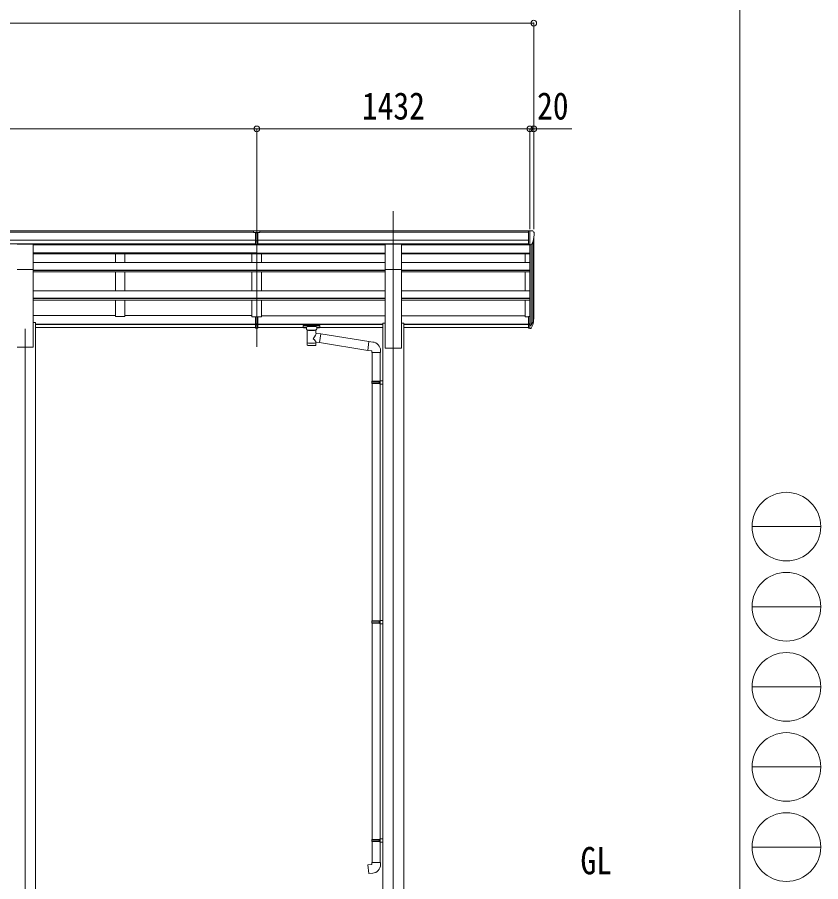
# Model space of a CAD drawing. Units: millimetres at full size, sheet at 1:30. Extents: x -8385 to 8479, y -5853 to 5787.
# Drawn here: x 4267 to 8479, y -2944 to 1588 of the extents above; entities that cross this region are included whole.
import ezdxf
from ezdxf.enums import TextEntityAlignment as Align

# ---------------------------------------------------------------- set-up
doc = ezdxf.new("R2010")
doc.units = ezdxf.units.MM
doc.header["$LTSCALE"] = 30
doc.header["$PDMODE"] = 32
doc.header["$PDSIZE"] = 30
for name, color, linetype, lineweight in [('0-0_0', 7, 'Continuous', 9), ('0-1_本体', 4, 'Continuous', 9), ('0-2_部品', 7, 'Continuous', 9), ('0-8_PARTS2', 2, 'Continuous', 9), ('0-A_寸法', 6, 'Continuous', 9), ('F-0_240', 7, 'Continuous', 9)]:
    doc.layers.add(name, color=color, linetype=linetype, lineweight=lineweight)
doc.styles.add('ＭＳ ゴシック', font='')
doc.styles.get('ＭＳ ゴシック').set_extended_font_data('MS Gothic')

msp = doc.modelspace()

# ---------------------------------------------------------------- linework, layer by layer
at = {"layer": '0-1_本体'}
for p, q in [((-199.37, 467.51), (5505.63, 467.51)), ((-199.37, 462.15), (5505.63, 462.15)), ((5538.63, 467.51), (6947.63, 467.51)), ((5538.63, 462.15), (6947.63, 462.15)), ((-199.37, 418.63), (5515.63, 418.63)), ((5528.63, 418.63), (6947.63, 418.63)), ((6969.85, 410.96), (6969.85, -7.6)), ((6974.13, 14.4), (6974.13, 429.76)), ((-199.37, 400.96), (5515.63, 400.96)), ((4350.63, 398.47), (5515.63, 398.47)), ((4350.63, 395.63), (5522.13, 395.63)), ((4781.13, 398.47), (4781.13, 395.63)), ((4831.13, 398.47), (4831.13, 395.63)), ((5497.13, 398.47), (5497.13, 395.47)), ((5522.13, 348.08), (5522.13, 395.63)), ((5522.13, 395.63), (6195.63, 395.63)), ((5528.63, 400.96), (6947.63, 400.96)), ((5528.63, 398.47), (6195.63, 398.47)), ((5547.13, 398.47), (5547.13, 395.47)), ((6280.63, 398.47), (6947.63, 398.47)), ((6280.63, 395.44), (6954.13, 395.44)), ((6929.13, 398.47), (6929.13, 395.44)), ((6954.13, 395.13), (6954.13, 18.83)), ((6960.13, 395.61), (6960.13, -25.6)), ((4350.63, 353.68), (5522.13, 353.68)), ((4350.63, 351.98), (5522.13, 351.98)), ((4350.63, 348.2), (5522.13, 348.2)), ((4781.13, 348.2), (4781.13, 302.77)), ((4831.13, 348.2), (4831.13, 302.77)), ((5497.13, 347.88), (5497.13, 302.73)), ((5522.13, 351.98), (6195.63, 351.98)), ((5522.13, 348.2), (6195.63, 348.2)), ((5547.13, 348.2), (5547.13, 302.74)), ((6280.63, 351.97), (6954.13, 351.97)), ((6280.63, 348.2), (6954.13, 348.2)), ((6929.13, 347.21), (6929.13, 301.74)), ((4350.63, 302.77), (5522.13, 302.77)), ((5522.13, 253.63), (5522.13, 302.77)), ((5522.13, 302.77), (6195.63, 302.77)), ((6195.63, -146.48), (6195.63, 309.15)), ((6280.63, -146.48), (6280.63, 309.15)), ((6280.63, 302.77), (6954.13, 302.77)), ((4350.63, -142.02), (4350.63, 264.93)), ((4350.63, 262.19), (5522.13, 262.19)), ((4350.63, 260.5), (5522.13, 260.5)), ((4781.13, 253.63), (4781.13, 154.53)), ((4831.13, 253.63), (4831.13, 154.53)), ((5497.13, 252.72), (5497.13, 154.4)), ((5522.13, 262.19), (6195.63, 262.19)), ((5522.13, 260.5), (6195.63, 260.5)), ((5522.13, 253.63), (6195.63, 253.63)), ((5547.13, 252.72), (5547.13, 154.4)), ((6280.63, 262.19), (6954.13, 262.19)), ((6280.63, 260.5), (6954.13, 260.5)), ((6280.63, 253.63), (6954.13, 253.63)), ((6929.13, 252.73), (6929.13, 154.43)), ((4350.63, 154.53), (5522.13, 154.53)), ((5522.13, 154.43), (6195.63, 154.43)), ((5522.13, 153.24), (5522.13, 104.08)), ((6280.63, 154.43), (6954.13, 154.43)), ((4350.63, 115.39), (5522.13, 115.39)), ((4350.63, 113.72), (5522.13, 113.72)), ((4350.63, 104.08), (5522.13, 104.08)), ((4781.13, 104.08), (4781.13, 18.58)), ((5497.13, 104.23), (5497.13, 17.98)), ((5522.13, 115.22), (6195.63, 115.22)), ((5522.13, 113.74), (6195.63, 113.74)), ((5522.13, 104.08), (6195.63, 104.08)), ((5547.13, 104.23), (5547.13, 17.98)), ((6280.63, 115.22), (6954.13, 115.22)), ((6280.63, 113.74), (6954.13, 113.74)), ((6280.63, 104.08), (6954.13, 104.08)), ((6929.13, 104.17), (6929.13, 18)), ((4350.63, 23.8), (4781.13, 23.8)), ((4831.13, 23.8), (5497.13, 23.8)), ((5547.13, 18), (5497.13, 18)), ((5547.13, 22.8), (6195.63, 22.8)), ((6280.63, 22.8), (6929.13, 22.8)), ((6947.63, 18), (6929.13, 18)), ((4350.63, -12.02), (4363.13, -12.02)), ((4363.13, -12.02), (4363.13, -3492.02)), ((4363.13, -20.51), (5515.63, -20.51)), ((4363.13, -21.89), (5515.63, -21.89)), ((4363.13, -39.07), (5515.63, -39.07)), ((5528.63, -20.51), (6183.13, -20.51)), ((5528.63, -21.89), (6183.13, -21.89)), ((5528.63, -39.07), (5782.63, -39.07)), ((5836.63, -39.07), (6183.13, -39.07)), ((6183.13, -16.48), (6195.63, -16.48)), ((6183.13, -16.48), (6183.13, -3496.48)), ((6280.63, -16.48), (6293.13, -16.48)), ((6293.13, -16.48), (6293.13, -3496.48)), ((6293.13, -20.51), (6947.63, -20.51)), ((6293.13, -21.89), (6947.63, -21.89)), ((6293.13, -39.07), (6947.63, -39.07)), ((4265.63, -142.02), (4350.63, -142.02)), ((6195.63, -146.48), (6280.63, -146.48))]:
    msp.add_line(p, q, dxfattribs=at)
for points in [[(4350.63, 253.63), (5522.03, 253.63), (5522.13, 253.63)], [(4831.13, 104.08), (4831.13, 18.58), (4781.13, 18.58)]]:
    msp.add_lwpolyline(points, dxfattribs=at)
at = {"layer": '0-2_部品'}
for p, q in [((5505.63, 460.08), (5505.63, 467.93)), ((5505.63, 460.08), (5515.63, 460.08)), ((5522.13, 459.27), (5515.63, 459.66)), ((5515.63, 458.08), (5528.63, 458.08)), ((5528.63, 459.6), (5522.13, 459.29)), ((5528.63, 396.46), (5528.63, 461.73)), ((6947.63, 468.12), (6937.63, 468.03)), ((6937.63, 466.51), (6937.63, 468.03)), ((6947.63, 396.13), (6947.63, 468.12)), ((6966.13, 468.12), (6947.63, 468.12)), ((6954.13, 395.13), (6954.13, 468.12)), ((6966.13, 468.12), (6968.46, 467.98)), ((6969.22, 467.55), (6973.29, 461.74)), ((6976.13, 458.75), (6976.13, 458.12)), ((5515.63, 416.56), (5522.13, 416.4)), ((5522.13, 416.4), (5528.63, 416.56)), ((6961.76, 396.95), (6971.03, 413.01)), ((4265.63, 399.08), (4350.63, 399.08)), ((4350.63, 264.93), (4350.63, 399.08)), ((5515.63, 397.52), (5522.13, 397.12)), ((5522.13, 397.12), (5528.63, 397.52)), ((6195.63, 399.08), (6280.63, 399.08)), ((6195.63, 264.93), (6195.63, 399.08)), ((6280.63, 264.93), (6280.63, 399.08)), ((6947.63, 396.13), (6954.13, 396.13)), ((6954.13, 395.13), (6959.34, 395.45)), ((4265.63, 264.93), (4350.63, 264.93)), ((6195.63, 264.93), (6280.63, 264.93)), ((5515.63, -19.5), (5515.63, 17.98)), ((5522.13, 22.78), (5522.13, 22.78)), ((5528.63, -19.5), (5528.63, 17.98)), ((6947.63, 18.81), (6947.63, -42.25)), ((6947.63, 18.81), (6954.13, 18.81)), ((6954.13, 18.81), (6954.13, -43.07)), ((5515.63, -19.5), (5528.63, -19.5)), ((5515.63, -41.74), (5515.63, -19.5)), ((5515.63, -24.9), (5528.63, -24.9)), ((5515.63, -40.68), (5522.13, -41.08)), ((5522.13, -41.08), (5528.63, -40.68)), ((5528.63, -41.74), (5528.63, -19.5)), ((5766.13, -27.96), (5766.13, -38.72)), ((5766.13, -28.15), (5766.13, -29.7)), ((5768.13, -27.3), (5851.13, -27.3)), ((5768.13, -29.48), (5851.13, -29.48)), ((5768.13, -39.39), (5782.63, -39.39)), ((5782.63, -46.19), (5782.63, -35.92)), ((5836.63, -46.19), (5836.63, -35.92)), ((5836.63, -39.39), (5851.13, -39.39)), ((5853.13, -27.96), (5853.13, -38.72)), ((6947.63, -19.5), (6954.13, -19.5)), ((6947.63, -24.9), (6954.13, -24.9)), ((6947.63, -42.25), (6954.13, -42.25)), ((6954.13, -25.9), (6959.27, -25.9)), ((6954.13, -27.9), (6958.98, -27.9)), ((6954.13, -43.07), (6958.98, -43.07)), ((6960.56, -25.15), (6970.32, -6.73)), ((6971.74, -7.23), (6961.57, -26.4)), ((6969.15, -24.08), (6961.57, -41.57)), ((5786.73, -50.7), (5786.71, -130.99)), ((5832.53, -68.27), (5832.53, -50.68)), ((5857.75, -72.18), (5832.53, -68.26)), ((5857.75, -72.18), (5850.73, -117.43)), ((5857.75, -72.18), (6109.22, -112.74)), ((5832.55, -130.99), (5832.53, -114.36)), ((5832.53, -114.61), (5850.73, -117.43)), ((6105.21, -158.56), (5850.73, -117.43)), ((6130.05, -114.56), (6109.22, -112.74)), ((6125.13, -170.3), (6171.13, -170.3)), ((6127.13, -170.3), (6127.13, -320.54)), ((6169.13, -170.3), (6169.13, -317.98)), ((6171.13, -170.3), (6171.13, -159.39)), ((6125.13, -322.54), (6126.13, -320.54)), ((6125.13, -322.54), (6169.13, -322.54)), ((6125.13, -322.54), (6125.13, -330.54)), ((6125.13, -330.54), (6169.13, -330.54)), ((6125.13, -330.54), (6126.13, -332.54)), ((6126.13, -320.54), (6169.13, -320.54)), ((6126.13, -332.54), (6169.13, -332.54)), ((6127.13, -332.54), (6127.13, -1576.73)), ((6164.65, -322.54), (6164.22, -320.54)), ((6167.13, -318.04), (6183.13, -317.57)), ((6167.13, -320.04), (6167.13, -318.04)), ((6167.13, -320.04), (6169.13, -320.04)), ((6167.13, -335.04), (6167.13, -333.04)), ((6167.13, -335.04), (6183.13, -335.51)), ((6169.13, -335.1), (6169.13, -1574.17)), ((6183.13, -317.57), (6183.13, -335.51)), ((6125.13, -1578.73), (6126.13, -1576.73)), ((6125.13, -1578.73), (6169.13, -1578.73)), ((6125.13, -1578.73), (6125.13, -1586.73)), ((6126.13, -1576.73), (6169.13, -1576.73)), ((6164.65, -1578.73), (6164.22, -1576.73)), ((6167.13, -1574.23), (6183.13, -1573.76)), ((6167.13, -1576.23), (6167.13, -1574.23)), ((6167.13, -1576.23), (6169.13, -1576.23)), ((6183.13, -1573.76), (6183.13, -1591.7)), ((6125.13, -1586.73), (6169.13, -1586.73)), ((6125.13, -1586.73), (6126.13, -1588.73)), ((6126.13, -1588.73), (6169.13, -1588.73)), ((6127.13, -1588.73), (6127.13, -2721.89)), ((6167.13, -1591.23), (6167.13, -1589.23)), ((6167.13, -1591.23), (6183.13, -1591.7)), ((6169.13, -1591.29), (6169.13, -2719.33)), ((6167.13, -2719.39), (6183.13, -2718.92)), ((6183.13, -2718.92), (6183.13, -2736.86)), ((6125.13, -2723.89), (6126.13, -2721.89)), ((6125.13, -2723.89), (6169.13, -2723.89)), ((6125.13, -2723.89), (6125.13, -2731.89)), ((6125.13, -2731.89), (6169.13, -2731.89)), ((6125.13, -2731.89), (6126.13, -2733.89)), ((6126.13, -2721.89), (6169.13, -2721.89)), ((6126.13, -2733.89), (6169.13, -2733.89)), ((6127.13, -2733.89), (6127.13, -2843.89)), ((6164.65, -2723.89), (6164.22, -2721.89)), ((6167.13, -2721.39), (6167.13, -2719.39)), ((6167.13, -2721.39), (6169.13, -2721.39)), ((6167.13, -2736.39), (6167.13, -2734.39)), ((6167.13, -2736.39), (6183.13, -2736.86)), ((6169.13, -2736.45), (6169.13, -2843.89)), ((6125.13, -2843.89), (6171.13, -2843.89)), ((6125.13, -2853.89), (6125.13, -2843.89)), ((6171.13, -2843.89), (6171.13, -2854.81))]:
    msp.add_line(p, q, dxfattribs=at)
for points in [[(5505.63, 467.93), (5523.63, 468.08), (5538.63, 467.95)], [(5528.63, 396.46), (5522.13, 396.06), (5515.63, 396.46), (5515.63, 461.8)], [(5528.63, 460.13), (5538.63, 460.21), (5538.63, 467.95)], [(5528.63, 415.46), (5525.37, 415.38), (5522.13, 415.3), (5518.89, 415.38), (5515.63, 415.46)], [(5528.63, -41.74), (5522.13, -42.14), (5515.63, -41.74)], [(5766.13, -27.96), (5766.17, -27.77), (5766.25, -27.63), (5766.35, -27.54), (5766.45, -27.48), (5766.57, -27.43), (5766.86, -27.37), (5767.35, -27.32), (5767.9, -27.3), (5768.13, -27.3)], [(5766.13, -38.72), (5766.17, -38.92), (5766.25, -39.06), (5766.35, -39.15), (5766.45, -39.21), (5766.57, -39.26), (5766.86, -39.32), (5767.35, -39.36), (5767.9, -39.38), (5768.13, -39.39)], [(5851.13, -27.3), (5851.48, -27.3), (5852.01, -27.33), (5852.46, -27.38), (5852.77, -27.46), (5852.94, -27.56), (5853.06, -27.69), (5853.12, -27.87), (5853.13, -27.96)], [(5851.13, -39.39), (5851.48, -39.38), (5852.01, -39.36), (5852.46, -39.31), (5852.77, -39.23), (5852.94, -39.13), (5853.06, -38.99), (5853.12, -38.81), (5853.13, -38.72)], [(5782.67, -46.14), (5782.65, -46.49), (5782.89, -47.45), (5783.41, -48.33), (5784.22, -49.17), (5785.33, -49.97), (5786.73, -50.7)], [(5832.53, -50.68), (5832.76, -50.59), (5834.12, -49.85), (5835.23, -49.01), (5835.99, -48.14), (5836.45, -47.24), (5836.62, -46.36)], [(6109.22, -112.74), (6105.21, -158.56), (6125.13, -160.3), (6125.13, -170.3)], [(6164.65, -322.54), (6164.65, -330.54), (6164.22, -332.54)], [(6167.13, -333.04), (6169.13, -333.04), (6169.13, -320.04)], [(6164.65, -1578.73), (6164.65, -1586.73), (6164.22, -1588.73)], [(6167.13, -1589.23), (6169.13, -1589.23), (6169.13, -1576.23)], [(6164.65, -2723.89), (6164.65, -2731.89), (6164.22, -2733.89)], [(6167.13, -2734.39), (6169.13, -2734.39), (6169.13, -2721.39)], [(6130.05, -2899.63), (6109.22, -2901.46), (6105.21, -2855.63), (6125.13, -2853.89)]]:
    msp.add_lwpolyline(points, dxfattribs=at)
for centre, radius, start, end in [((6968.4, 466.98), 1, 35, 86.5), ((6774.13, 458.12), 202, 347.09739, 0), ((6973.13, 458.75), 3, 0, 87), ((6959.16, 398.45), 3, 273.5, 330), ((6840.91, 11.99), 133.22, 344.28698, 356.72013), ((6886.18, 19.22), 88.05, 342.78929, 2.77608), ((6885.47, 14.94), 89.07, 345.58812, 5.50424), ((6958.98, -24.9), 3, 270, 330), ((6958.98, -40.07), 3, 270, 330), ((6959.27, -24.4), 1.5, 270, 330), ((6126.13, -159.39), 45, 0, 85), ((6126.13, -2854.81), 45, 275, 0)]:
    msp.add_arc(centre, radius, start, end, dxfattribs=at)
for centre, major_axis, ratio, start_param, end_param in [((5546.7, 457.77), (24.57, -1.51), 0.121868, 3.1422238, 3.1491027), ((5768.13, -29.7), (2, 0), 0.109601, 1.5707963, 3.1415927), ((5809.63, -35.92), (27, 0), 0.122176, 6.2831853, 9.424778), ((5851.13, -29.7), (2, 0), 0.109601, 0, 1.5707963), ((5809.64, -51.15), (-22.91, 0.42), 0.072511, 0.0008029, 1.5715993), ((5809.64, -52.77), (-22.91, 0.42), 0.072511, 0.0008029, 1.5715993), ((5809.62, -51.15), (22.92, 0.42), 0.07247, 4.71158, 6.2823764), ((5809.62, -52.77), (22.92, 0.42), 0.07247, 4.71158, 6.2823764), ((5809.63, -94.81), (-22.81, -26.62), 0.234429, 1.6855472, 3.1268519), ((5820.63, -46.19), (16, 0), 0.361356, 6.2636979, 6.2831853), ((5809.63, -130.99), (22.92, 0), 0.101955, 3.1415499, 6.2833984), ((5809.63, -118.55), (22.91, 0), 0.122865, 3.1415927, 6.2831853), ((5812.19, -92.16), (20.32, -22.25), 0.045535, 0.0389954, 1.3075346)]:
    msp.add_ellipse(centre, major_axis=major_axis, ratio=ratio, start_param=start_param, end_param=end_param, dxfattribs=at)
at = {"layer": '0-8_PARTS2'}
for p, q in [((5522.13, -140.28), (5522.13, 571.12)), ((6238.13, -140.28), (6238.13, 571.12)), ((4308.13, -45.47), (4308.13, -3595.47)), ((6238.13, -46.48), (6238.13, -3596.48))]:
    msp.add_line(p, q, dxfattribs=at)
at = {"layer": '0-A_寸法'}
for p, q in [((-225.87, 1557.08), (6974.13, 1557.08)), ((6974.13, 1557.08), (6974.13, 476.62)), ((-205.87, 1002.89), (5522.13, 1002.89)), ((5522.13, 1002.89), (5522.13, 476.62)), ((5522.13, 1002.89), (5522.13, 476.62)), ((5522.13, 1002.89), (6954.13, 1002.89)), ((6954.13, 1002.89), (6954.13, 476.62)), ((6954.13, 1002.89), (6974.13, 1002.89)), ((6974.13, 1002.89), (6974.13, 476.62)), ((6974.13, 1002.89), (7174.13, 1002.89))]:
    msp.add_line(p, q, dxfattribs=at)
for p in [(6974.13, 1557.08), (5522.13, 1002.89), (6954.13, 1002.89), (6974.13, 1002.89)]:
    msp.add_point(p, dxfattribs=at)
at = {"layer": 'F-0_240', "color": 5}
msp.add_line((8054.55, 5787.34), (8054.55, -5852.66), dxfattribs=at)
at = {"layer": 'F-0_240', "color": 4}
for p, q in [((8118.66, -1082.66), (8478.66, -1082.66)), ((8118.66, -1502.66), (8478.66, -1502.66)), ((8118.66, -1922.66), (8478.66, -1922.66)), ((8118.66, -2342.66), (8478.66, -2342.66)), ((8118.66, -2762.66), (8478.66, -2762.66))]:
    msp.add_line(p, q, dxfattribs=at)
for centre in [(8298.66, -1082.66), (8298.66, -1502.66), (8298.66, -1922.66), (8298.66, -2342.66), (8298.66, -2762.66)]:
    msp.add_circle(centre, 180, dxfattribs=at)

# ---------------------------------------------------------------- texts
at = {"layer": '0-0_0', "style": 'ＭＳ ゴシック', "width": 0.85}
msp.add_text('GL', height=143, dxfattribs=at).set_placement((7219.25, -2947.91), align=Align.BOTTOM_LEFT)
at = {"layer": '0-A_寸法', "color": 7, "style": 'ＭＳ ゴシック', "width": 0.85}
for s, p in [('1432', (6073.13, 1008.89)), ('20', (6991.63, 1008.89))]:
    msp.add_text(s, height=143, dxfattribs=at).set_placement(p, align=Align.BOTTOM_LEFT)

doc.saveas('drawing.dxf')
